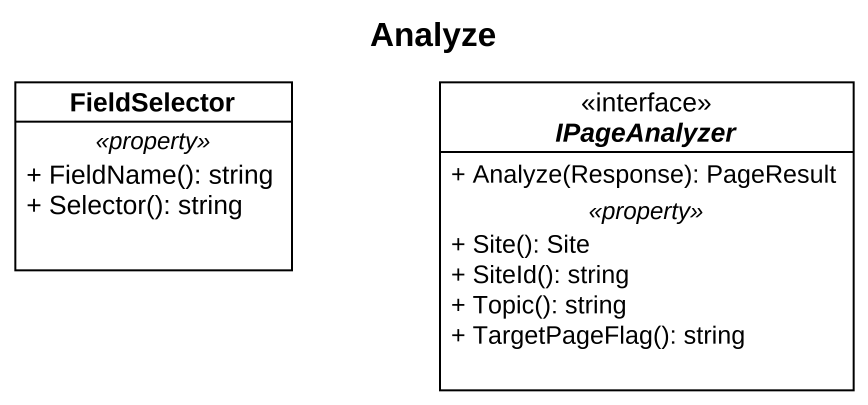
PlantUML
@startuml
title Analyze
hide circle
hide empty members
skinparam classAttributeIconSize 0
class FieldSelector {
  .. <<property>> ..
  + FieldName(): string
  + Selector(): string
}
interface IPageAnalyzer {
  + Analyze(Response): PageResult
  .. <<property>> ..
  + Site(): Site
  + SiteId(): string
  + Topic(): string
  + TargetPageFlag(): string
}
@enduml
